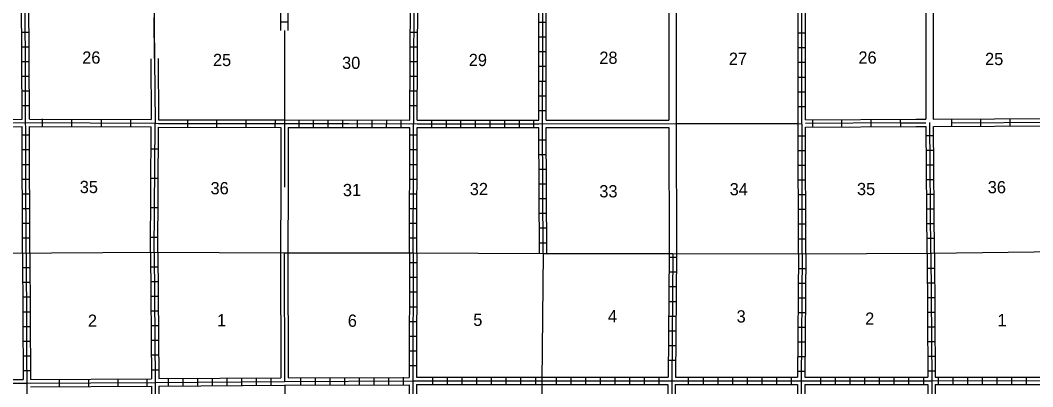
# Model space of a CAD drawing. Extents: x 1372974 to 1917401, y 15437295 to 15803266.
# Drawn here: x 1740242 to 1781601, y 15707901 to 15722861 of the extents above; entities that cross this region are included whole.
import ezdxf

# ---------------------------------------------------------------- set-up
doc = ezdxf.new("R2010")
doc.units = 0
for name, color, linetype in [('L10', 7, 'Continuous'), ('L11', 7, 'Continuous'), ('L13', 7, 'Continuous'), ('L14', 7, 'Continuous'), ('L4', 7, 'Continuous'), ('L8', 7, 'Continuous'), ('L9', 7, 'Continuous')]:
    doc.layers.add(name, color=color, linetype=linetype)

msp = doc.modelspace()

# ---------------------------------------------------------------- linework, layer by layer
at = {"layer": 'L10'}
for points in [[(1777238, 15723798), (1777238, 15718823)], [(1777538, 15723807), (1777538, 15718823)], [(1766730, 15723488), (1766730, 15718781)], [(1767030, 15723488), (1767030, 15718640)], [(1761722, 15718781), (1766730, 15718781)], [(1767038, 15718640), (1767046, 15713340)], [(1761722, 15718481), (1766738, 15718481)], [(1766738, 15718481), (1766746, 15713340)], [(1750889, 15716048), (1750872, 15713373)], [(1751189, 15716048), (1751172, 15713373)]]:
    msp.add_lwpolyline(points, dxfattribs=at)
at = {"layer": 'L11'}
for points in [[(1745572, 15721293), (1745589, 15718806)], [(1745872, 15721295), (1745889, 15718798)], [(1750880, 15718490), (1750889, 15716048)], [(1751180, 15718490), (1751189, 15716048)], [(1750872, 15713373), (1750880, 15708265)], [(1751172, 15713373), (1751180, 15708265)], [(1777321, 15707998), (1777304, 15702998)], [(1777621, 15707998), (1777604, 15702990)]]:
    msp.add_lwpolyline(points, dxfattribs=at)
at = {"layer": 'L13'}
for p, q in [((1745722, 15721294), (1745711, 15722967)), ((1751030, 15722444), (1751033, 15718790))]:
    msp.add_line(p, q, dxfattribs=at)
for points in [[(1767030, 15718640), (1772013, 15718640)], [(1751047, 15707965), (1750989, 15702956)]]:
    msp.add_lwpolyline(points, dxfattribs=at)
at = {"layer": 'L4'}
for points in [[(1727456, 15713281), (1729847, 15713315), (1735197, 15713323), (1745714, 15713398), (1751022, 15713373), (1756288, 15713365), (1761605, 15713340), (1766896, 15713340)], [(1761605, 15713340), (1761547, 15708148), (1761522, 15702823), (1761547, 15697548), (1761588, 15692231), (1761580, 15686948), (1761655, 15681623)], [(1766896, 15713340), (1772180, 15713331), (1777438, 15713348), (1782713, 15713423), (1787887, 15713423), (1793187, 15713406), (1798479, 15713473), (1803745, 15713548), (1809045, 15713598), (1814328, 15713665)]]:
    msp.add_lwpolyline(points, dxfattribs=at)
at = {"layer": 'L8'}
for p, q in [((1751180, 15722782), (1750880, 15722782)), ((1761438, 15722782), (1761738, 15722782)), ((1740605, 15722365), (1740305, 15722365)), ((1756480, 15722365), (1756180, 15722365)), ((1761438, 15722181), (1761738, 15722181)), ((1772313, 15722331), (1772013, 15722331)), ((1740605, 15721765), (1740305, 15721765)), ((1756480, 15721765), (1756180, 15721765)), ((1761430, 15721581), (1761730, 15721581)), ((1772313, 15721731), (1772013, 15721731)), ((1740605, 15721165), (1740305, 15721165)), ((1756472, 15721165), (1756172, 15721165)), ((1772321, 15721131), (1772021, 15721131)), ((1761430, 15720981), (1761730, 15720981)), ((1740614, 15720565), (1740314, 15720565)), ((1756472, 15720565), (1756172, 15720565)), ((1761430, 15720381), (1761730, 15720381)), ((1772321, 15720531), (1772021, 15720531)), ((1740614, 15719965), (1740314, 15719965)), ((1756472, 15719965), (1756172, 15719965)), ((1772321, 15719931), (1772021, 15719931)), ((1761430, 15719781), (1761730, 15719781)), ((1740614, 15719365), (1740314, 15719365)), ((1756463, 15719365), (1756163, 15719365)), ((1761422, 15719181), (1761722, 15719181)), ((1772321, 15719331), (1772021, 15719331)), ((1751033, 15718640), (1756155, 15718631)), ((1751629, 15718490), (1751630, 15718788)), ((1752226, 15718489), (1752227, 15718787)), ((1752823, 15718488), (1752823, 15718786)), ((1753419, 15718487), (1753420, 15718785)), ((1754016, 15718486), (1754016, 15718784)), ((1754613, 15718485), (1754613, 15718783)), ((1755209, 15718484), (1755210, 15718782)), ((1755806, 15718483), (1755806, 15718781)), ((1757052, 15718482), (1757052, 15718781)), ((1757648, 15718482), (1757648, 15718781)), ((1758245, 15718482), (1758245, 15718781)), ((1758841, 15718482), (1758841, 15718781)), ((1759438, 15718482), (1759438, 15718781)), ((1760035, 15718482), (1760035, 15718781)), ((1760631, 15718482), (1760631, 15718781)), ((1761228, 15718482), (1761228, 15718781)), ((1756455, 15718631), (1761422, 15718631)), ((1740622, 15718165), (1740322, 15718165)), ((1756463, 15718165), (1756163, 15718165)), ((1761422, 15717981), (1761722, 15717981)), ((1772321, 15718131), (1772021, 15718131)), ((1777554, 15718148), (1777254, 15718148)), ((1740622, 15717565), (1740322, 15717565)), ((1756455, 15717565), (1756155, 15717565)), ((1772321, 15717531), (1772021, 15717531)), ((1777554, 15717548), (1777254, 15717548)), ((1761430, 15717381), (1761730, 15717381)), ((1740622, 15716965), (1740322, 15716965)), ((1756455, 15716965), (1756155, 15716965)), ((1761430, 15716781), (1761730, 15716781)), ((1772321, 15716931), (1772021, 15716931)), ((1777563, 15716948), (1777263, 15716948)), ((1740630, 15716365), (1740330, 15716365)), ((1756455, 15716365), (1756155, 15716365)), ((1761438, 15716181), (1761738, 15716181)), ((1772321, 15716331), (1772021, 15716331)), ((1777563, 15716348), (1777263, 15716348)), ((1740630, 15715765), (1740330, 15715765)), ((1756447, 15715765), (1756147, 15715765)), ((1777571, 15715748), (1777271, 15715748)), ((1761438, 15715581), (1761738, 15715581)), ((1772330, 15715731), (1772030, 15715731)), ((1740630, 15715165), (1740330, 15715165)), ((1756447, 15715165), (1756147, 15715165)), ((1761447, 15714981), (1761747, 15714981)), ((1772330, 15715131), (1772030, 15715131)), ((1777571, 15715148), (1777271, 15715148)), ((1740630, 15714565), (1740330, 15714565)), ((1756447, 15714565), (1756147, 15714565)), ((1772330, 15714531), (1772030, 15714531)), ((1777579, 15714548), (1777279, 15714548)), ((1761447, 15714381), (1761747, 15714381)), ((1740639, 15713965), (1740339, 15713965)), ((1756438, 15713965), (1756138, 15713965)), ((1761455, 15713781), (1761755, 15713781)), ((1772330, 15713931), (1772030, 15713931)), ((1777579, 15713948), (1777279, 15713948)), ((1756438, 15712956), (1756138, 15712956)), ((1767046, 15713173), (1766746, 15713173)), ((1740339, 15712765), (1740639, 15712765)), ((1745572, 15712798), (1745872, 15712798)), ((1767038, 15712573), (1766738, 15712573)), ((1772030, 15712731), (1772330, 15712731)), ((1777296, 15712748), (1777596, 15712748)), ((1740347, 15712165), (1740647, 15712165)), ((1745572, 15712198), (1745872, 15712198)), ((1756438, 15712356), (1756138, 15712356)), ((1772021, 15712131), (1772321, 15712131)), ((1777296, 15712148), (1777596, 15712148)), ((1756430, 15711756), (1756130, 15711756)), ((1767038, 15711973), (1766738, 15711973)), ((1740347, 15711565), (1740647, 15711565)), ((1745580, 15711598), (1745880, 15711598)), ((1767030, 15711373), (1766730, 15711373)), ((1772021, 15711531), (1772321, 15711531)), ((1777304, 15711548), (1777604, 15711548)), ((1740347, 15710965), (1740647, 15710965)), ((1745580, 15710998), (1745880, 15710998)), ((1756430, 15711156), (1756130, 15711156)), ((1772013, 15710931), (1772313, 15710931)), ((1777304, 15710948), (1777604, 15710948)), ((1740347, 15710365), (1740647, 15710365)), ((1745589, 15710398), (1745889, 15710398)), ((1756430, 15710556), (1756130, 15710556)), ((1767030, 15710773), (1766730, 15710773)), ((1756430, 15709956), (1756130, 15709956)), ((1767021, 15710173), (1766721, 15710173)), ((1772013, 15710331), (1772313, 15710331)), ((1777313, 15710348), (1777613, 15710348)), ((1740355, 15709765), (1740655, 15709765)), ((1745589, 15709798), (1745889, 15709798)), ((1767013, 15709573), (1766713, 15709573)), ((1772005, 15709731), (1772305, 15709731)), ((1777313, 15709748), (1777613, 15709748)), ((1740355, 15709165), (1740655, 15709165)), ((1745597, 15709198), (1745897, 15709198)), ((1756422, 15709356), (1756122, 15709356)), ((1772005, 15709131), (1772305, 15709131)), ((1777321, 15709148), (1777621, 15709148)), ((1756422, 15708756), (1756122, 15708756)), ((1767013, 15708973), (1766713, 15708973)), ((1740355, 15708565), (1740655, 15708565)), ((1745605, 15708598), (1745905, 15708598)), ((1759497, 15707998), (1759497, 15708298)), ((1760097, 15707998), (1760097, 15708298)), ((1760697, 15707998), (1760697, 15708298)), ((1761297, 15707998), (1761297, 15708298)), ((1762147, 15707998), (1762147, 15708298)), ((1762747, 15707998), (1762747, 15708298)), ((1763347, 15707998), (1763347, 15708298)), ((1763946, 15707998), (1763946, 15708298)), ((1764546, 15707998), (1764546, 15708298)), ((1765146, 15707998), (1765146, 15708298)), ((1765746, 15707998), (1765746, 15708298)), ((1766346, 15707998), (1766346, 15708298)), ((1767546, 15707998), (1767546, 15708298)), ((1768146, 15707998), (1768146, 15708298)), ((1768746, 15707998), (1768746, 15708298)), ((1769346, 15707998), (1769346, 15708298)), ((1769946, 15707998), (1769946, 15708298)), ((1770546, 15707998), (1770546, 15708298)), ((1771146, 15707998), (1771146, 15708298)), ((1771746, 15707998), (1771746, 15708298)), ((1771996, 15708531), (1772296, 15708531)), ((1772946, 15707998), (1772946, 15708298)), ((1773546, 15707998), (1773546, 15708298)), ((1774146, 15707998), (1774146, 15708298)), ((1774746, 15707998), (1774746, 15708298)), ((1775346, 15707998), (1775346, 15708298)), ((1775946, 15707998), (1775946, 15708298)), ((1776546, 15707998), (1776546, 15708298)), ((1777146, 15707998), (1777146, 15708298)), ((1777329, 15708548), (1777629, 15708548)), ((1777746, 15707998), (1777746, 15708298)), ((1778346, 15707998), (1778346, 15708298)), ((1778946, 15707998), (1778946, 15708298)), ((1779546, 15707998), (1779546, 15708298)), ((1780146, 15707998), (1780146, 15708298)), ((1780746, 15707998), (1780746, 15708298)), ((1781346, 15707998), (1781346, 15708298)), ((1746297, 15707931), (1746297, 15708231)), ((1746897, 15707940), (1746897, 15708240)), ((1747497, 15707940), (1747497, 15708240)), ((1748097, 15707948), (1748097, 15708248)), ((1748697, 15707948), (1748697, 15708248)), ((1749297, 15707956), (1749297, 15708256)), ((1749897, 15707956), (1749897, 15708256)), ((1750497, 15707965), (1750497, 15708265)), ((1751697, 15707965), (1751697, 15708265)), ((1752297, 15707973), (1752297, 15708273)), ((1752897, 15707973), (1752897, 15708273)), ((1753497, 15707973), (1753497, 15708273)), ((1754097, 15707981), (1754097, 15708281)), ((1754697, 15707981), (1754697, 15708281)), ((1755297, 15707981), (1755297, 15708281)), ((1755897, 15707990), (1755897, 15708290)), ((1757097, 15707990), (1757097, 15708290)), ((1757697, 15707990), (1757697, 15708290)), ((1758297, 15707990), (1758297, 15708290)), ((1758897, 15707990), (1758897, 15708290))]:
    msp.add_line(p, q, dxfattribs=at)
for points in [[(1740489, 15713365), (1740447, 15723782), (1740447, 15729348), (1740464, 15734473), (1740455, 15739773), (1740422, 15745148), (1740397, 15749373)], [(1756288, 15713365), (1756338, 15723907), (1756313, 15729157), (1756263, 15734448), (1756272, 15739565)], [(1761605, 15713340), (1761572, 15718631), (1761613, 15729198), (1761597, 15734515), (1761588, 15739582)], [(1772180, 15713331), (1772163, 15723948), (1772113, 15734490), (1772105, 15736232)], [(1740314, 15718823), (1740297, 15723773)], [(1740614, 15718823), (1740597, 15723782)], [(1750872, 15723782), (1750879, 15722443)], [(1751172, 15723782), (1751179, 15722445)], [(1756155, 15718781), (1756180, 15723757)], [(1756455, 15718781), (1756480, 15723757)], [(1761422, 15718781), (1761430, 15723757)], [(1761722, 15718781), (1761730, 15723765)], [(1772013, 15718640), (1772013, 15723782)], [(1772313, 15718798), (1772313, 15723790)], [(1735156, 15718615), (1740447, 15718681), (1745747, 15718656), (1761572, 15718631)], [(1735297, 15718765), (1740314, 15718823)], [(1745714, 15713398), (1745747, 15718656)], [(1751033, 15718790), (1756155, 15718781)], [(1756455, 15718781), (1761422, 15718781)], [(1772030, 15713331), (1772021, 15718640)], [(1776193, 15718668), (1777239, 15718673)], [(1776825, 15718821), (1777238, 15718823)], [(1777438, 15713348), (1777396, 15718690)], [(1735306, 15718465), (1740314, 15718523)], [(1740339, 15713365), (1740314, 15718523)], [(1740639, 15713365), (1740614, 15718523)], [(1751180, 15718490), (1756155, 15718481)], [(1756138, 15713365), (1756155, 15718481)], [(1756438, 15713365), (1756455, 15718481)], [(1756455, 15718481), (1761422, 15718481)], [(1761455, 15713340), (1761422, 15718481)], [(1761755, 15713340), (1761722, 15718481)], [(1772330, 15713331), (1772321, 15718498)], [(1776825, 15718521), (1777246, 15718523)], [(1777288, 15713348), (1777246, 15718523)], [(1777588, 15713348), (1777546, 15718523)], [(1740339, 15713365), (1740356, 15708198)], [(1740489, 15713365), (1740547, 15697490), (1740530, 15692173), (1740555, 15686906), (1740530, 15681614)], [(1740639, 15713365), (1740655, 15708198)], [(1745564, 15713398), (1745597, 15708223)], [(1745714, 15713398), (1745755, 15708081), (1745780, 15702790), (1745822, 15697498), (1745847, 15692264)], [(1745864, 15713398), (1745897, 15708231)], [(1756138, 15713365), (1756122, 15708281)], [(1756288, 15713365), (1756272, 15708140), (1756297, 15702823), (1756313, 15697515), (1756372, 15692164), (1756388, 15686914), (1756397, 15681606), (1756397, 15679906), (1756413, 15679373), (1756405, 15678223), (1756405, 15676356)], [(1756438, 15713365), (1756422, 15708290)], [(1766746, 15713340), (1766705, 15708298)], [(1766896, 15713340), (1766855, 15708148), (1766813, 15702840), (1766838, 15697573)], [(1767046, 15713340), (1767005, 15708298)], [(1772030, 15713331), (1771996, 15708298)], [(1772180, 15713331), (1772146, 15708131), (1772130, 15702848), (1772155, 15697523), (1772188, 15686939), (1772271, 15680131)], [(1772330, 15713331), (1772296, 15708298)], [(1777288, 15713348), (1777321, 15708298)], [(1777438, 15713348), (1777479, 15708148)], [(1777588, 15713348), (1777621, 15708298)], [(1756422, 15708290), (1761547, 15708298)], [(1761547, 15708298), (1766705, 15708298)], [(1767005, 15708298), (1771996, 15708298)], [(1772296, 15708298), (1777321, 15708298)], [(1777621, 15708298), (1782636, 15708298)], [(1724098, 15708123), (1729931, 15708056), (1735272, 15708048), (1740497, 15708048), (1745755, 15708081), (1751030, 15708115), (1756272, 15708140), (1761547, 15708148)], [(1745605, 15707923), (1745622, 15702931)], [(1745897, 15708231), (1750880, 15708265)], [(1745905, 15707931), (1751030, 15707965), (1756122, 15707981)], [(1745905, 15707931), (1745922, 15702940)], [(1751180, 15708265), (1756122, 15708281)], [(1756122, 15707981), (1756138, 15702965)], [(1756422, 15707990), (1761547, 15707998)], [(1756422, 15707990), (1756438, 15702973)], [(1761547, 15708148), (1777479, 15708148), (1787987, 15708156)], [(1761547, 15707998), (1766696, 15707998)], [(1766696, 15707998), (1766663, 15702973)], [(1766996, 15707998), (1766963, 15702981)], [(1766996, 15707998), (1771988, 15707998)], [(1771988, 15707998), (1771980, 15702990)], [(1772288, 15707998), (1772280, 15703031)], [(1772288, 15707998), (1777321, 15707998)], [(1777621, 15707998), (1782637, 15707998)]]:
    msp.add_lwpolyline(points, dxfattribs=at)
at = {"layer": 'L9'}
for p, q in [((1741155, 15718531), (1741155, 15718831)), ((1742355, 15718523), (1742355, 15718823)), ((1743555, 15718515), (1743555, 15718815)), ((1744755, 15718515), (1744755, 15718815)), ((1745888, 15718648), (1751033, 15718640)), ((1747081, 15718497), (1747082, 15718795)), ((1748275, 15718495), (1748275, 15718793)), ((1749468, 15718493), (1749468, 15718791)), ((1750661, 15718491), (1750662, 15718789)), ((1772614, 15718500), (1772613, 15718799)), ((1773807, 15718507), (1773806, 15718805)), ((1775001, 15718513), (1774999, 15718811)), ((1776192, 15718817), (1776194, 15718519)), ((1778277, 15718826), (1778279, 15718528)), ((1779471, 15718832), (1779472, 15718534)), ((1780664, 15718838), (1780665, 15718540)), ((1745889, 15717598), (1745589, 15717598)), ((1745880, 15716398), (1745580, 15716398)), ((1745872, 15715198), (1745572, 15715198)), ((1745864, 15713998), (1745564, 15713998)), ((1741850, 15707905), (1741849, 15708203)), ((1743043, 15707911), (1743042, 15708209)), ((1744237, 15707917), (1744235, 15708215)), ((1745430, 15707923), (1745428, 15708221))]:
    msp.add_line(p, q, dxfattribs=at)
for points in [[(1745705, 15723923), (1745747, 15718656)], [(1751030, 15722181), (1751039, 15716048)], [(1740614, 15718823), (1745589, 15718806)], [(1745889, 15718798), (1751033, 15718790)], [(1761572, 15718631), (1772171, 15718648)], [(1772313, 15718798), (1776825, 15718821)], [(1776193, 15718668), (1772314, 15718648)], [(1777538, 15718823), (1782538, 15718848)], [(1778278, 15718677), (1782538, 15718698)], [(1740614, 15718523), (1745589, 15718506)], [(1745564, 15713398), (1745589, 15718506)], [(1745864, 15713398), (1745889, 15718498)], [(1745889, 15718498), (1750880, 15718490)], [(1772321, 15718498), (1776825, 15718521)], [(1777546, 15718523), (1782546, 15718548)], [(1751022, 15713373), (1751030, 15708115)], [(1735414, 15708198), (1740356, 15708198)], [(1735414, 15708048), (1740356, 15708048)], [(1740655, 15708198), (1745597, 15708223)], [(1740655, 15707898), (1745605, 15707923)], [(1740656, 15708048), (1745598, 15708073)], [(1777479, 15708148), (1777454, 15702848)]]:
    msp.add_lwpolyline(points, dxfattribs=at)

# ---------------------------------------------------------------- texts
at = {"layer": 'L14'}
for s, p in [('26', (1742772, 15721090)), ('28', (1763896, 15721081)), ('27', (1769188, 15721040)), ('26', (1774480, 15721090)), ('25', (1779654, 15721031)), ('25', (1748114, 15720990)), ('30', (1753388, 15720873)), ('29', (1758563, 15720990)), ('35', (1742672, 15715806)), ('36', (1748014, 15715756)), ('31', (1753422, 15715681)), ('32', (1758605, 15715723)), ('34', (1769221, 15715715)), ('35', (1774421, 15715723)), ('36', (1779763, 15715798)), ('33', (1763896, 15715631)), ('2', (1743005, 15710348)), ('1', (1748280, 15710365)), ('6', (1753622, 15710348)), ('5', (1758747, 15710381)), ('4', (1764246, 15710531)), ('3', (1769505, 15710523)), ('2', (1774755, 15710431)), ('1', (1780163, 15710373))]:
    msp.add_text(s, height=500, rotation=360, dxfattribs=at).set_placement(p)

doc.saveas('drawing.dxf')
